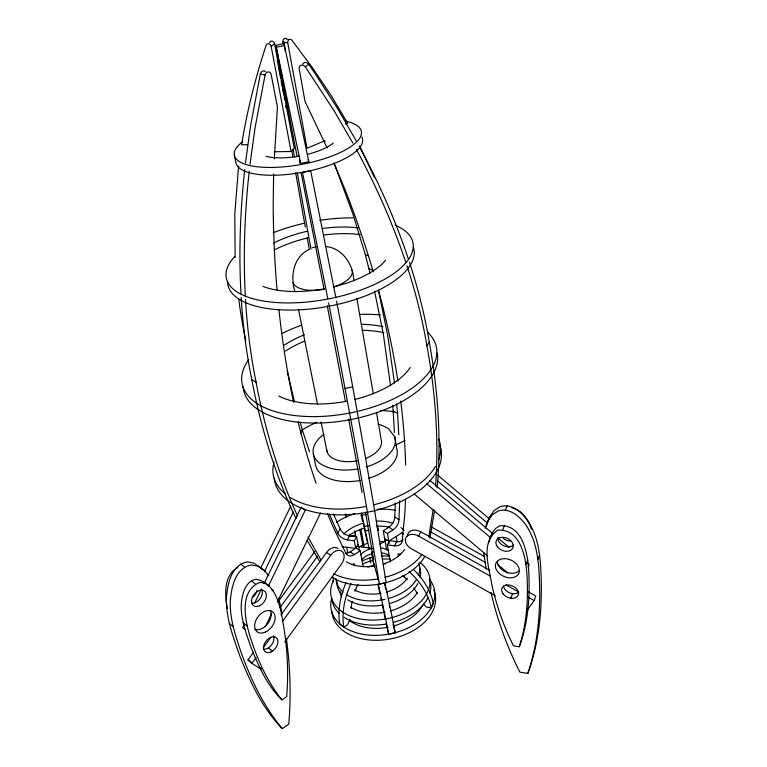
<?xml version="1.0" encoding="UTF-8"?>
<svg xmlns="http://www.w3.org/2000/svg" width="767" height="767" viewBox="0 0 767 767"><rect width="100%" height="100%" fill="white"/><g stroke="black" fill="none" stroke-linecap="round" stroke-linejoin="round"><path stroke-width="1.15" d="M273.627 174.023L273.186 205.412A781.132 414.199 -75.4 0 0 277.05 289.955M294.979 291.767C290.079 276.619 293.33 257.079 308.861 249.553M386.645 549.814L383.232 530.802L388.927 527.188A9.386 6.203 -58.7 0 0 394.794 517.054L395.254 502.951M383.232 530.802L387.421 533.487L393.116 529.853A9.425 6.203 -58.7 0 0 399.013 519.671L399.665 500.813M274.318 158.922L277.414 106.987L271.202 74.658A3.94 3.145 -80.7 0 0 268.172 71.906A3.94 3.145 -80.7 0 0 265.056 75.07L255.123 127.38L250.032 164.205M435.522 486.153L435.733 483.776A690.971 423.969 49.4 0 0 426.931 345.859A536.526 351.67 47.9 0 0 406.922 265.698M437.152 487.956L437.871 479.624A687.922 423.691 49.4 0 0 429.28 342.072A534.168 351.382 47.9 0 0 409.453 262.18M244.702 169.68C240.224 210.877 238.681 252.439 240.991 293.828M249.227 171.233C244.692 212.603 243.081 254.347 245.335 295.918M238.604 165.988L234.807 213.878L235.105 257.501M433.154 509.729L428.83 536.775M245.488 162.681L250.521 126.028L260.349 73.968A3.921 3.145 -80.8 0 1 265.392 71.523M434.707 510.17L429.875 538.022M299.542 160.198L300.654 163.448L308.842 161.77L284.011 43.451L275.784 45.397L297.069 156.343M283.991 43.537L284.039 44.083M519.278 646.754C526.191 625.699 528.041 603.303 527.236 581.252C526.852 562.757 522.778 528.655 497.917 530.15C479.778 541.924 489.164 567.321 491.82 584.655C496.556 605.834 503.718 626.505 513.554 645.872L519.278 646.754C527.638 624.463 529.776 600.321 528.962 576.679C528.588 558.271 524.599 524.206 499.806 525.731L495.52 528.453L492.146 533.151L490.238 537.571M490.938 592.345C497.409 619.957 507.025 646.859 519.901 672.132L527.83 673.426C537.725 644.462 540.419 613.533 539.527 583.093C538.865 563.486 537.571 542.863 526.507 525.961C520.362 516.948 510.17 507.476 498.368 510.88L492.289 514.81L487.544 521.531L485.204 528.281M527.83 673.426C538.933 643.177 542.125 610.599 541.176 578.558C540.534 559.009 539.278 538.434 528.262 521.56C522.154 512.586 511.992 503.152 500.247 506.565L494.188 510.496L489.451 517.217L487.544 521.531M486.326 526.2L489.451 517.217M492.146 533.151L488.387 543.007M527.456 609.89L534.12 600.609L535.788 596.026L528.473 591.942M537.935 559.344L539.613 554.867M528.137 567.081L529.172 564.368L527.351 562.825M525.999 564.387L527.744 559.852M510.822 598.231L512.586 593.658M502.836 529.623L504.705 525.194M505.338 510.055L507.188 505.731M349.973 619.276L347.672 624.606L343.856 627.166L339.858 624.117A67.304 42.751 -56.9 0 1 346.061 582.546M423.279 604.003L426.634 607.1L431.275 607.78L433.278 603.418A67.237 45.464 29.4 0 0 413.518 569.488M260.55 568.414L290.827 506.028M264.279 571.923L293.377 511.972M244.251 624.443L242.688 627.665L245.814 630.311M254.692 602.939L261.48 588.96M264.088 583.591L301.153 507.255L305.324 510.055L268.421 586.036M265.267 626.773L271.547 613.859M277.299 602.018L319.666 514.839A10.661 7.43 -56.8 0 0 320.424 512.95M495.367 595.815L411.294 548.731A10.278 7.306 28.2 0 1 406.002 537.399A10.278 7.306 28.2 0 1 418.648 536.104L420.795 531.847L489.797 570.351M390.336 561.866L387.316 544.906L394.459 545.807L396.664 541.607A9.578 6.807 29.2 0 0 403.164 539.642M387.316 544.906L389.54 540.725L396.664 541.607M342.159 546.689L355.735 548.434L358.064 544.302M355.735 548.434L354.239 540.745L356.578 536.622L349.656 535.769A9.396 6.596 31.1 0 1 340.145 528.971L333.52 514.043M329.168 513.804L337.739 533.046A9.434 6.606 31.2 0 0 347.288 539.872L349.656 535.769M337.739 533.046L340.145 528.971M426.903 345.859L429.242 342.072M300.472 433.413L302.486 430.546L300.3 422.675M284.749 642.056L341.44 564.061A10.326 6.913 -56.2 0 0 342.101 551.396A10.326 6.913 -56.2 0 0 330.635 555.375L282.812 620.934M260.79 669.045L251.864 663.35L248 659.956L253.599 652.276M280.943 614.856L326.502 552.489A10.278 6.913 -56.1 0 1 337.979 548.568M251.864 663.35L256.092 657.568M263.119 647.923L270.856 637.319M278.996 600.484L314.825 551.569M280.108 607.435L317.471 556.363M274.126 151.761L291.105 151.521L294.269 148.52L274.548 43.709A2.876 2.406 58.4 0 0 269.629 42.578M269.227 586.122L264.605 583.141L259.869 582.393C237.281 591.482 245.862 624.635 251.94 642.247C258.891 662.822 268.239 682.898 281.949 699.878L286.676 696.637C288.756 671.787 287.328 646.686 282.927 622.152C280.31 605.556 275.411 582.479 255.833 579.238C244.395 581.798 241.835 595.633 241.202 605.594C240.963 619.832 246.178 633.331 250.723 646.591C258.364 665.631 266.964 685.449 281.949 699.878M268.795 575.729L264.366 570.418L257.808 566.123L251.068 564.972C234.731 568.491 231.107 588.26 230.263 602.421C229.899 618.672 235.095 634.232 240.129 649.467C249.946 677.798 263.023 705.448 282.266 728.65L288.785 724.086C291.182 695.717 290.31 667.089 286.407 638.892M264.366 570.418L253.819 563.064L247.089 561.904C230.8 565.356 227.185 585.087 226.37 599.19C226.131 619.257 233.619 638.23 240.176 656.868C250.512 682.572 262.669 708.679 282.266 728.65M327.125 147.935L305.017 101.397L299.197 69.02A3.921 3.336 56 0 1 301.163 65.272A3.921 3.336 56 0 1 305.4 66.95L308.631 64.255L315.007 73.459L337.451 108.377L356.425 141.166M247.54 144.675L241.634 144.771C247.041 110.956 255.43 77.649 266.197 45.148A2.895 2.416 58.2 0 1 271.135 46.279L274.548 43.709M379.981 544.148L386.702 539.843M352.053 564.8L354.028 563.524L354.479 565.806M402.033 532.701L388.792 541.195L384.612 538.492M327.576 513.775A781.132 414.199 -75.4 0 0 334.393 529.671L345.927 553.352A9.645 6.433 -57 0 0 354.306 554.608L360.202 550.84L363.261 566.64M345.246 553.084A9.607 6.433 -57 0 0 350.183 551.789L356.07 548.05L360.202 550.84M395.647 445.033L404.957 440.584M345.543 124.062L347.604 123.199L331.833 96.623L312.111 67.199L291.69 40.047A2.895 2.272 -82.4 0 0 288.948 39.673A2.895 2.272 -82.4 0 0 287.778 42.952L307.011 148.28L322.849 141.598A9.041 6.961 -75 0 1 325.198 141.099M237.799 567.618C223.6 574.838 224.578 595.134 227.483 608.624M312.236 247.808L316.464 246.562M386.175 623.561L388.658 634.213L395.158 632.765A67.764 2.713 77.6 0 0 384.785 582.719M369.128 548.702L362.072 515.376L366.281 514.456M364.574 526.421L368.802 525.491M365.763 530.85L368.946 530.15M354.805 530.716L355.62 535.347L349.973 536.584L349.551 534.273M374.258 566.947L371.506 552.307L373.682 551.828M352.695 386.856A579.526 19.654 78.4 0 1 376.329 521.042L386.079 582.642L379.387 584.118L369.234 522.615A579.651 17.162 78.4 0 0 345.006 388.505L352.695 386.846A468.071 17.162 78.4 0 0 336.569 301.21M275.775 45.1L276.321 47.19L284.567 45.531M347.288 539.872L354.239 540.745M356.904 546.363L372.091 548.309M400.307 554.167L398.015 553.87L398.409 556.152M286.877 39.127L288.795 39.501M286.503 38.753A2.876 2.263 -82.6 0 0 283.924 38.925A2.876 2.263 -82.6 0 0 282.975 42.012L287.778 42.952M260.349 73.968L265.056 75.07M326.052 246.523C342.82 248.297 353.376 264.73 353.827 280.664M512.02 507.879C522.25 510.045 528.396 520.026 531.55 529.278M334.124 163.313L352.983 214.166L365.332 254.644L368.102 255.718M368.86 268.632L373.452 270.454M392.589 405.302L393.193 411.102L397.584 413.403L398.773 434.793M431.322 526.939L484.677 556.669M430.22 531.694L485.386 562.451M418.648 536.104L490.429 576.199M506.028 584.914L518.521 591.894M527.878 597.119L534.12 600.609M241.164 297.366A521.167 318.871 -73.4 0 0 251.806 379.703L256.053 382.119M394.794 517.054L399.013 519.671M388.927 527.188L393.116 529.853M248 659.956L250.962 661.854M350.183 551.789L354.306 554.608M326.502 552.489L330.635 555.375M240.656 564.013L244.615 567.101M271.786 589.813L273.407 591.079M251.317 580.772L255.334 583.946M243.158 622.679L247.108 626.006M429.798 480.305L492.702 533.516M498.176 538.146L509.115 547.398M426.692 483.699L490.238 537.418M414.487 494.216L487.697 555.998M497.764 564.493L507.831 572.987M268.431 647.837L272.381 651.173M437.765 475.166L489.73 519.173M437.411 480.775L487.323 523.027M229.295 623.35L233.158 626.658M259.879 667.558L261.432 668.91M260.368 567.359L261.844 569.133M368.438 478.445A41.428 23.24 -10.5 0 0 396.587 448.12L394.708 436.749L388.821 429.117A41.658 23.029 -10.5 0 0 377.882 424.074M305.4 66.95L334.412 111.282L352.935 143.18M319.925 562.029L307.097 540.208M320.922 559.891L307.979 537.044M359.196 146.267C378.668 182.345 395.417 219.937 408.332 258.863M356.3 149.335C375.897 185.547 392.771 223.293 405.791 262.372M359.646 145.864L374.267 177.196M296.072 518.626L292.524 511.186A665.612 380.71 -74.6 0 1 251.787 379.713M297.654 516.124L296.637 513.995A668.325 380.537 -74.6 0 1 256.034 382.129M333.952 163.007L345.418 190.532A814.851 466.25 50.3 0 1 373.299 271.94M308.066 159.613L308.842 161.77M302.486 430.546L309.552 451.878M294.375 401.285L287.251 371.286M395.158 632.765L393.107 624.213M371.506 552.307L373.452 559.076L365.523 512.203M361.727 518.003L362.638 521.397M363.242 523.66L367.556 542.787A69.452 2.464 77.6 0 0 367.383 543.266M372.963 560.083L378.495 580.772M354.862 532.336L355.62 535.347M365.332 254.644L369.991 273.138M374.545 291.172L383.308 333.904L390.537 385.542M378.543 290.808L387.824 335.956L394.497 383.088M277.242 60.593L277.721 62.731M278.91 598.806L282.179 613.763M234.347 155.289L235.968 162.815A64.399 21.639 -10.6 0 0 306.426 171.559A64.399 21.639 -10.6 0 0 361.89 137.101M276.321 47.19L300.654 163.448M313.358 454.256L315.707 465.569A41.428 23.24 -10.5 0 0 360.404 480.401M345.275 514.379L345.936 517.62M360.96 514.59L361.43 516.872M363.098 546.114L359.848 530.026M376.942 525.309L378.217 530.409L377.508 525.759M361.612 513.075L362.072 515.376M346.703 547.274L347.825 552.911M298.497 309.36L317.548 404.401M321.076 422.003L326.953 451.332M301.095 172.594L324.096 289.466M327.72 298.286L302.486 172.374L310.664 170.696L335.908 297.759M356.578 536.622L359.167 549.949M327.26 305.755L345.39 401.304M271.135 46.279L291.105 151.521M345.764 513.948L346.147 515.951M278.057 64.39L280.712 78.493M281.153 80.842L282.256 86.719M282.697 89.077L283.809 94.955M348.669 418.974L362.034 492.481M299.753 161.31L300.165 163.534M285.382 51.514L284.193 45.052M282.975 42.012L283.416 44.371M311.009 249.198L297.232 172.479M360.931 528.942L364.018 546.162M305.266 227.032L295.621 172.604M387.421 533.487L389.195 543.467M486.211 569.162L483.689 552.604M293.157 149.229L294.576 157.369M356.866 298.334L373.28 393.73M376.52 412.569L381.18 439.654A27.765 15.35 -10.5 0 1 365.725 458.388M396.194 536.44L397.172 542.096M284.231 97.284L284.624 99.614M285.621 105.424L286.024 107.754M291.834 150.62L292.773 156.142M396.635 404.084L397.584 413.403M393.193 411.102L394.411 432.425M394.708 436.749A41.658 23.029 -10.5 0 1 366.338 466.892M358.247 468.848A41.658 23.029 -10.5 0 1 317.327 461.226A41.658 23.029 -10.5 0 1 324.077 434.151M352.005 270.07A30.134 12.905 -10.6 0 1 333.453 287.05M324.182 289.332A30.134 12.905 -10.6 0 1 293.09 282.381M357.297 460.814A27.765 15.35 -10.5 0 1 326.704 449.347M407.478 535.999A10.239 7.296 28.2 0 1 420.795 531.847M422.55 605.268A42.914 28.542 -10.5 0 1 393.346 626.064M387.987 627.301A42.914 28.542 -10.5 0 1 349.436 620.561M429.165 578.932A52.539 34.946 -10.5 0 1 390.307 633.83A52.539 34.946 -10.5 0 1 331.612 598.5M433.738 590.034A52.405 35.042 -10.5 0 1 391.975 638.614A52.405 35.042 -10.5 0 1 331.852 611.52M402.004 576.209A42.799 28.619 -10.5 0 1 404.142 576.746M358.486 547.437A26.826 17.056 -10.5 0 1 366.396 543.698M379.838 541.512A26.826 17.056 -10.5 0 1 384.238 541.799M360.739 554.762A16.999 10.805 -10.5 0 1 372.369 548.328M380.95 547.906A16.999 10.805 -10.5 0 1 388.035 550.332M361.717 559.795A16.96 10.843 -10.5 0 1 372.369 553.582M381.861 552.94A16.96 10.843 -10.5 0 1 388.936 555.385M418.926 563.007A42.367 27.363 -10.5 0 1 418.418 575.547M416.519 579.449A42.367 27.363 -10.5 0 1 388.16 598.586M384.996 599.363A42.367 27.363 -10.5 0 1 346.809 594.828M343.127 592.153A42.367 27.363 -10.5 0 1 335.917 578.836M407.239 578.107A32.617 21.054 -10.5 0 1 386.645 592.066M380.978 593.39A32.617 21.054 -10.5 0 1 354.402 589.756M419.75 568.011A42.262 27.439 -10.5 0 1 420.134 577.628M417.9 583.534A42.262 27.439 -10.5 0 1 389.09 603.658M382.733 605.058A42.262 27.439 -10.5 0 1 347.834 599.852M341.861 594.885A42.262 27.439 -10.5 0 1 336.924 581.396M362.925 560.629A32.521 21.121 -10.5 0 1 373.232 557.12M381.995 555.998A32.521 21.121 -10.5 0 1 389.483 556.334M420.191 562.508A50.171 32.885 -10.5 0 1 388.121 618.48A50.171 32.885 -10.5 0 1 333.281 580.772M417.258 592.565A40.469 26.529 -10.5 0 1 390.211 611.002M385.159 612.162A40.469 26.529 -10.5 0 1 350.72 607.272M341.679 597.368A40.469 26.529 -10.5 0 1 340.241 591.76M362.705 563.85A40.469 26.529 -10.5 0 1 372.35 560.658M382.484 559.114A40.469 26.529 -10.5 0 1 390.317 559.114M429.75 579.497A50.037 32.981 -10.5 0 1 429.836 593.016M427.852 597.944A50.037 32.981 -10.5 0 1 393.164 622.507M386.549 623.974A50.037 32.981 -10.5 0 1 344.172 617.33M338.947 613.121A50.037 32.981 -10.5 0 1 331.814 598.759M367.815 567.081A40.363 26.605 -10.5 0 1 374.363 565.25M383.366 563.966A40.363 26.605 -10.5 0 1 385.619 563.86M323.406 140.591A9.003 6.961 -75.1 0 1 324.633 141.617M328.621 302.879A468.167 14.985 78.3 0 1 344.997 388.486M378.093 585.163A58.052 2.033 77.6 0 1 380.01 593.859M380.95 598.202A58.052 2.033 77.6 0 1 381.41 600.36M382.311 604.636A58.052 2.033 77.6 0 1 384.631 615.901M384.833 616.879A58.052 2.033 77.6 0 1 385.293 619.18M378.256 584.157A67.774 2.368 77.6 0 1 388.658 634.213M384.574 583.735A58.043 2.32 77.6 0 1 385.782 589.161M389.243 605.307A58.043 2.32 77.6 0 1 389.674 607.397M245.737 340.567A1478.21 992.354 -14.6 0 1 244.826 335.908A838.734 655.363 -5.5 0 1 238.652 298.497M332.792 582.719A68.321 46.279 28.4 0 1 333.635 577.618M437.142 353.002A98.569 49.002 -10.5 0 1 346.847 420.268A98.569 49.002 -10.5 0 1 243.081 386.578M285.477 351.104A76.805 38.139 -10.5 0 1 304.576 341.114M362.197 330.28A76.805 38.139 -10.5 0 1 383.874 332.667M424.487 556.9A55.253 34.736 -10.5 0 1 331.967 577.235M348.678 535.74A35.483 22.291 -10.5 0 1 364.641 528.166M377.096 526.21A35.483 22.291 -10.5 0 1 389.636 527.255M401.831 532.662A35.483 22.291 -10.5 0 1 403.5 534.1M439.922 445.819A84.629 47.899 -10.5 0 1 367.939 512.155A84.629 47.899 -10.5 0 1 274.241 478.244M413.375 247.53A94.677 39.836 -10.6 0 1 327.528 306.512A94.677 39.836 -10.6 0 1 227.559 281.566M274.107 250.138A71.839 30.191 -10.6 0 1 308.296 237.837M323.492 235.076A71.839 30.191 -10.6 0 1 360.365 234.673M421.984 554.311A55.406 34.62 -10.5 0 1 385.015 577.34M378.476 578.788A55.406 34.62 -10.5 0 1 333.722 573.706M336.521 522.337A55.406 34.62 -10.5 0 1 354.661 513.612M377.326 509.298A55.406 34.62 -10.5 0 1 395.091 510.266M404.525 549.488A35.579 22.224 -10.5 0 1 384.382 563.649M375.159 565.95A35.579 22.224 -10.5 0 1 346.387 561.904M343.76 534.024A35.579 22.224 -10.5 0 1 363.683 523.104M376.175 521.129A35.579 22.224 -10.5 0 1 392.838 523.305M400.959 527.543A35.579 22.224 -10.5 0 1 404.075 530.515M438.695 439.04A84.869 47.688 -10.5 0 1 438.542 460.114M435.464 466.47A84.869 47.688 -10.5 0 1 373.232 504.926M366.655 506.354A84.869 47.688 -10.5 0 1 290.588 497.687M285.075 493.785A84.869 47.688 -10.5 0 1 274.011 462.127M301.326 430.46A84.869 47.688 -10.5 0 1 316.829 422.291M380.451 410.431A84.869 47.688 -10.5 0 1 394.133 411.802M427.411 332.006A98.866 48.695 -10.5 0 1 341.9 414.391A98.866 48.695 -10.5 0 1 248.844 359.464M281.834 333.578A98.866 48.695 -10.5 0 1 301.68 325.179M359.694 314.374A98.866 48.695 -10.5 0 1 380.614 315.007M410.297 367.441A77.036 37.909 -10.5 0 1 354.536 399.53M346.463 401.285A77.036 37.909 -10.5 0 1 278.785 396.031M284.221 345.121A77.036 37.909 -10.5 0 1 304.499 334.719M361.171 324.297A77.036 37.909 -10.5 0 1 382.896 326.637M395.13 225.134A94.974 39.481 -10.6 0 1 386.894 277.97A94.974 39.481 -10.6 0 1 266.609 301.527A94.974 39.481 -10.6 0 1 234.702 256.562M273.148 232.765A94.974 39.481 -10.6 0 1 304.518 223.207M319.714 220.35A94.974 39.481 -10.6 0 1 353.098 217.876M385.571 260.234A72.06 29.932 -10.6 0 1 333.367 286.906M324.355 288.804A72.06 29.932 -10.6 0 1 262.956 286.35M273.752 243.024A72.06 29.932 -10.6 0 1 307.059 231.279M322.293 228.508A72.06 29.932 -10.6 0 1 358.17 227.895M345.572 121.119A64.61 21.351 -10.6 0 1 345.064 150.083A64.61 21.351 -10.6 0 1 260.77 167.11A64.61 21.351 -10.6 0 1 242.286 141.991M333.29 143.084A40.565 13.394 -10.6 0 1 307.318 154.388M299.207 156.113A40.565 13.394 -10.6 0 1 266.063 156.295M256.868 590.417A7.229 4.995 -52.5 0 1 252.391 597.33M316.052 483.229A781.132 414.199 -75.4 0 1 298.095 421.821M293.598 402.234A781.132 414.199 -75.4 0 1 278.958 309.849M351.085 608.365A57.889 36.605 -57 0 1 352.178 601.414M355.063 591.328A57.889 36.605 -57 0 1 357.911 584.406M343.856 627.166A67.563 42.731 -57 0 1 351.008 583.476M256.053 382.119A523.305 318.794 -73.3 0 1 245.507 299.466M261.768 589.497A9.089 6.261 -52.6 0 1 260.061 598.72A9.089 6.261 -52.6 0 1 251.662 603.226M273.378 635.805A8.897 5.915 -52 0 1 271.691 644.702A8.897 5.915 -52 0 1 263.551 649.285M270.32 610.705A12.588 8.523 -52.3 0 1 267.252 624.242A12.588 8.523 -52.3 0 1 254.845 629.4M511.148 540.879A7.162 5.206 24.1 0 1 502.634 537.485M518.751 592.201A8.801 6.184 23.8 0 1 509.691 592.881A8.801 6.184 23.8 0 1 503.459 585.969M513.487 545.078A8.993 6.529 24.2 0 1 503.507 545.663A8.993 6.529 24.2 0 1 497.812 537.638M518.952 571.003A12.454 8.897 24 0 1 506.134 572.096A12.454 8.897 24 0 1 497.304 562.269M378.467 290.185A814.851 466.25 50.3 0 1 397.939 381.209M400.71 401.045A814.851 466.25 50.3 0 1 405.609 465.032M405.484 499.183A814.851 466.25 50.3 0 1 404.746 514.331L402.186 541.032A9.616 6.807 29.2 0 1 394.459 545.807M402.694 575.423A57.841 38.964 29.4 0 1 407.21 579.823M413.739 587.819A57.841 38.964 29.4 0 1 417.344 593.706M409.089 571.578A67.506 45.483 29.4 0 1 431.275 607.78M302.773 64.006A3.902 3.327 56.2 0 1 308.631 64.255M370.71 562.853A59.49 2.109 77.6 0 1 369.915 557.705M309.322 249.313A1429.065 114.465 76.1 0 1 307.183 237.597M259.361 605.834A9.127 6.261 -52.7 0 0 265.19 591.731A9.127 6.261 -52.7 0 0 252.314 597.407A9.127 6.261 -52.7 0 0 259.361 605.834M271.077 651.912A8.936 5.925 -52.1 0 0 276.772 638.211A8.936 5.925 -52.1 0 0 264.299 644.059A8.936 5.925 -52.1 0 0 271.077 651.912M265.401 632.094A12.646 8.523 -52.4 0 0 273.493 612.651A12.646 8.523 -52.4 0 0 255.756 620.685A12.646 8.523 -52.4 0 0 265.401 632.094M497.543 571.588A12.512 8.907 24 0 0 518.233 574.358A12.512 8.907 24 0 0 506.354 558.779A12.512 8.907 24 0 0 497.543 571.588M503.133 593.917A8.84 6.194 23.9 0 0 517.744 595.959A8.84 6.194 23.9 0 0 509.346 585.048A8.84 6.194 23.9 0 0 503.133 593.917M497.476 546.823A9.041 6.539 24.2 0 0 512.433 548.683A9.041 6.539 24.2 0 0 503.804 537.341A9.041 6.539 24.2 0 0 497.476 546.823"/></g></svg>
